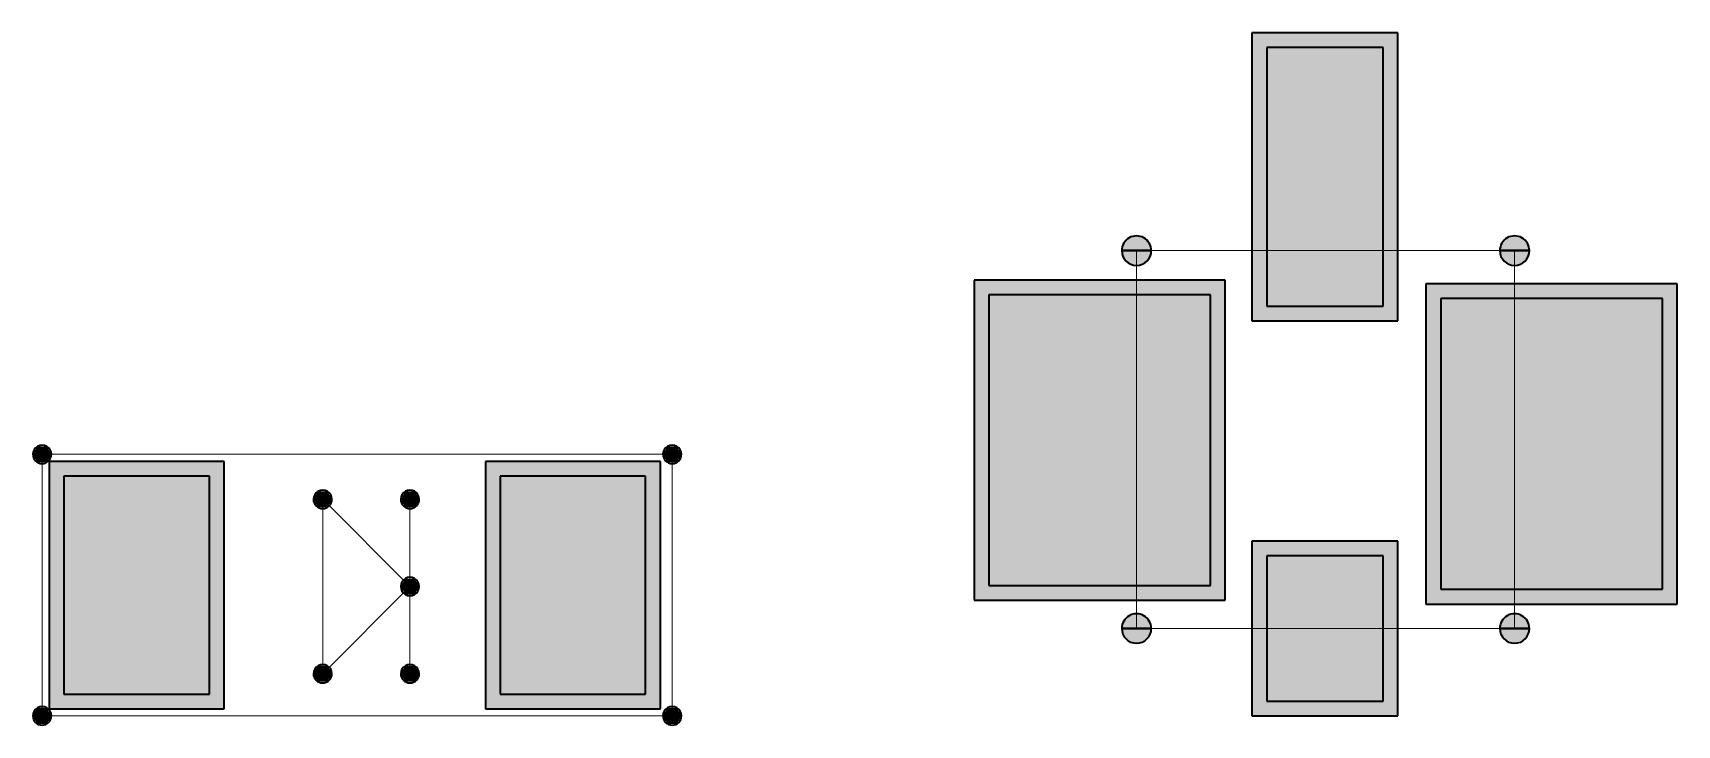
# Model space of a CAD drawing. Extents: x 219 to 547, y 65 to 70.
# Drawn here: x 269.06 to 280.36, y 64.96 to 69.72 of the extents above; entities that cross this region are included whole.
import ezdxf

# ---------------------------------------------------------------- set-up
doc = ezdxf.new("R2010")
doc.units = 0

msp = doc.modelspace()

# ---------------------------------------------------------------- linework, layer by layer
at = {"color": 216, "lineweight": 35, "ltscale": 0.02508}
for p, q in [((278.442657, 69.722809), (277.439453, 69.722809)), ((277.439453, 67.741608), (278.442657, 67.741608)), ((278.442657, 66.225807), (277.439453, 66.225807)), ((277.439453, 65.022614), (278.442657, 65.022614))]:
    msp.add_line(p, q, dxfattribs=at)
at = {"color": 216, "lineweight": 35, "ltscale": 0.04953}
for p, q in [((277.439453, 69.722809), (277.439453, 67.741608)), ((278.442657, 67.741608), (278.442657, 69.722809))]:
    msp.add_line(p, q, dxfattribs=at)
at = {"color": 1, "lineweight": 35, "ltscale": 0.02}
for p, q in [((278.341064, 69.621208), (277.541046, 69.621208)), ((277.541046, 67.843208), (278.341064, 67.843208)), ((278.341064, 66.124207), (277.541046, 66.124207)), ((277.541046, 65.124214), (278.341064, 65.124214))]:
    msp.add_line(p, q, dxfattribs=at)
at = {"color": 1, "lineweight": 35, "ltscale": 0.04445}
for p, q in [((277.541046, 69.621208), (277.541046, 67.843208)), ((278.341064, 67.843208), (278.341064, 69.621208))]:
    msp.add_line(p, q, dxfattribs=at)
at = {"color": 8, "lineweight": 35, "ltscale": 0.02}
for p, q in [((278.341064, 69.621208), (277.541046, 69.621208)), ((277.541046, 67.843208), (278.341064, 67.843208)), ((278.341064, 66.124207), (277.541046, 66.124207)), ((277.541046, 65.124214), (278.341064, 65.124214))]:
    msp.add_line(p, q, dxfattribs=at)
at = {"color": 8, "lineweight": 35, "ltscale": 0.04445}
for p, q in [((277.541046, 69.621208), (277.541046, 67.843208)), ((278.341064, 67.843208), (278.341064, 69.621208))]:
    msp.add_line(p, q, dxfattribs=at)
at = {"color": 2, "lineweight": 35, "ltscale": 0.002541}
for p, q in [((276.64566, 68.224205), (276.544037, 68.224205)), ((276.544037, 68.224205), (276.64566, 68.224205)), ((276.64566, 68.224205), (276.544037, 68.224205)), ((276.544037, 68.224205), (276.64566, 68.224205)), ((279.34726, 68.224205), (279.245636, 68.224205)), ((279.245636, 68.224205), (279.34726, 68.224205)), ((279.34726, 68.224205), (279.245636, 68.224205)), ((279.245636, 68.224205), (279.34726, 68.224205)), ((276.64566, 65.624214), (276.544037, 65.624214)), ((276.544037, 65.624214), (276.64566, 65.624214)), ((276.64566, 65.624214), (276.544037, 65.624214)), ((276.544037, 65.624214), (276.64566, 65.624214)), ((279.34726, 65.624214), (279.245636, 65.624214)), ((279.245636, 65.624214), (279.34726, 65.624214)), ((279.34726, 65.624214), (279.245636, 65.624214)), ((279.245636, 65.624214), (279.34726, 65.624214))]:
    msp.add_line(p, q, dxfattribs=at)
at = {"color": 2, "lineweight": 13, "ltscale": 0.065}
for p, q in [((276.64566, 65.624214), (276.64566, 68.224205)), ((279.245636, 65.624214), (279.245636, 68.224205))]:
    msp.add_line(p, q, dxfattribs=at)
at = {"color": 2, "lineweight": 35, "ltscale": 0.00254}
for p, q in [((276.747253, 68.224205), (276.64566, 68.224205)), ((276.64566, 68.224205), (276.747253, 68.224205)), ((276.747253, 68.224205), (276.64566, 68.224205)), ((276.64566, 68.224205), (276.747253, 68.224205)), ((279.245636, 68.224205), (279.144043, 68.224205)), ((279.144043, 68.224205), (279.245636, 68.224205)), ((279.245636, 68.224205), (279.144043, 68.224205)), ((279.144043, 68.224205), (279.245636, 68.224205)), ((276.747253, 65.624214), (276.64566, 65.624214)), ((276.64566, 65.624214), (276.747253, 65.624214)), ((276.747253, 65.624214), (276.64566, 65.624214)), ((276.64566, 65.624214), (276.747253, 65.624214)), ((279.245636, 65.624214), (279.144043, 65.624214)), ((279.144043, 65.624214), (279.245636, 65.624214)), ((279.245636, 65.624214), (279.144043, 65.624214)), ((279.144043, 65.624214), (279.245636, 65.624214))]:
    msp.add_line(p, q, dxfattribs=at)
at = {"color": 2, "lineweight": 13, "ltscale": 0.064999}
for p, q in [((279.245636, 68.224205), (276.64566, 68.224205)), ((279.245636, 65.624214), (276.64566, 65.624214))]:
    msp.add_line(p, q, dxfattribs=at)
at = {"color": 216, "lineweight": 35, "ltscale": 0.04318}
for p, q in [((277.255249, 68.02121), (275.528046, 68.02121)), ((280.363251, 67.995811), (278.636047, 67.995811)), ((275.528046, 65.818016), (277.255249, 65.818016)), ((278.636047, 65.79261), (280.363251, 65.79261))]:
    msp.add_line(p, q, dxfattribs=at)
at = {"color": 216, "lineweight": 35, "ltscale": 0.05508}
for p, q in [((275.528046, 68.02121), (275.528046, 65.818016)), ((277.255249, 65.818016), (277.255249, 68.02121)), ((278.636047, 67.995811), (278.636047, 65.79261)), ((280.363251, 65.79261), (280.363251, 67.995811))]:
    msp.add_line(p, q, dxfattribs=at)
at = {"color": 1, "lineweight": 35, "ltscale": 0.0381}
for p, q in [((277.153656, 67.919609), (275.629639, 67.919609)), ((280.261658, 67.894211), (278.73764, 67.894211)), ((275.629639, 65.919609), (277.153656, 65.919609)), ((278.73764, 65.894211), (280.261658, 65.894211))]:
    msp.add_line(p, q, dxfattribs=at)
at = {"color": 1, "lineweight": 35, "ltscale": 0.05}
for p, q in [((275.629639, 67.919609), (275.629639, 65.919609)), ((277.153656, 65.919609), (277.153656, 67.919609)), ((278.73764, 67.894211), (278.73764, 65.894211)), ((280.261658, 65.894211), (280.261658, 67.894211))]:
    msp.add_line(p, q, dxfattribs=at)
at = {"color": 8, "lineweight": 35, "ltscale": 0.0381}
for p, q in [((277.153656, 67.919609), (275.629639, 67.919609)), ((280.261658, 67.894211), (278.73764, 67.894211)), ((275.629639, 65.919609), (277.153656, 65.919609)), ((278.73764, 65.894211), (280.261658, 65.894211))]:
    msp.add_line(p, q, dxfattribs=at)
at = {"color": 8, "lineweight": 35, "ltscale": 0.05}
for p, q in [((275.629639, 67.919609), (275.629639, 65.919609)), ((277.153656, 65.919609), (277.153656, 67.919609)), ((278.73764, 67.894211), (278.73764, 65.894211)), ((280.261658, 65.894211), (280.261658, 67.894211))]:
    msp.add_line(p, q, dxfattribs=at)
at = {"color": 2, "lineweight": 35, "ltscale": 0.001588}
for p, q in [((269.119385, 66.822617), (269.055878, 66.822617)), ((269.055878, 66.822617), (269.119385, 66.822617)), ((269.119385, 66.822617), (269.055878, 66.822617)), ((269.055878, 66.822617), (269.119385, 66.822617)), ((269.182892, 66.822617), (269.119385, 66.822617)), ((269.119385, 66.822617), (269.182892, 66.822617)), ((269.182892, 66.822617), (269.119385, 66.822617)), ((269.119385, 66.822617), (269.182892, 66.822617)), ((273.452393, 66.822617), (273.388885, 66.822617)), ((273.388885, 66.822617), (273.452393, 66.822617)), ((273.452393, 66.822617), (273.388885, 66.822617)), ((273.388885, 66.822617), (273.452393, 66.822617)), ((271.048981, 66.513016), (270.985474, 66.513016)), ((270.985474, 66.513016), (271.048981, 66.513016)), ((271.048981, 66.513016), (270.985474, 66.513016)), ((270.985474, 66.513016), (271.048981, 66.513016)), ((271.112488, 66.513016), (271.048981, 66.513016)), ((271.048981, 66.513016), (271.112488, 66.513016)), ((271.112488, 66.513016), (271.048981, 66.513016)), ((271.048981, 66.513016), (271.112488, 66.513016)), ((271.648987, 66.513016), (271.58548, 66.513016)), ((271.58548, 66.513016), (271.648987, 66.513016)), ((271.648987, 65.913017), (271.58548, 65.913017)), ((271.58548, 65.913017), (271.648987, 65.913017)), ((271.648987, 65.913017), (271.58548, 65.913017)), ((271.58548, 65.913017), (271.648987, 65.913017)), ((271.048981, 65.313019), (270.985474, 65.313019)), ((270.985474, 65.313019), (271.048981, 65.313019)), ((271.048981, 65.313019), (270.985474, 65.313019)), ((270.985474, 65.313019), (271.048981, 65.313019)), ((271.112488, 65.313019), (271.048981, 65.313019)), ((271.048981, 65.313019), (271.112488, 65.313019)), ((271.112488, 65.313019), (271.048981, 65.313019)), ((271.048981, 65.313019), (271.112488, 65.313019)), ((271.648987, 65.313019), (271.58548, 65.313019)), ((271.58548, 65.313019), (271.648987, 65.313019)), ((269.119385, 65.022614), (269.055878, 65.022614)), ((269.055878, 65.022614), (269.119385, 65.022614)), ((269.119385, 65.022614), (269.055878, 65.022614)), ((269.055878, 65.022614), (269.119385, 65.022614)), ((269.182892, 65.022614), (269.119385, 65.022614)), ((269.119385, 65.022614), (269.182892, 65.022614)), ((269.182892, 65.022614), (269.119385, 65.022614)), ((269.119385, 65.022614), (269.182892, 65.022614)), ((273.452393, 65.022614), (273.388885, 65.022614)), ((273.388885, 65.022614), (273.452393, 65.022614)), ((273.452393, 65.022614), (273.388885, 65.022614)), ((273.388885, 65.022614), (273.452393, 65.022614))]:
    msp.add_line(p, q, dxfattribs=at)
at = {"color": 2, "lineweight": 13, "ltscale": 0.045}
for p, q in [((269.119385, 66.822617), (269.119385, 65.022614)), ((273.452393, 66.822617), (273.452393, 65.022614))]:
    msp.add_line(p, q, dxfattribs=at)
at = {"color": 2, "lineweight": 13, "ltscale": 0.108325}
for p, q in [((269.119385, 66.822617), (273.452393, 66.822617)), ((269.119385, 65.022614), (273.452393, 65.022614))]:
    msp.add_line(p, q, dxfattribs=at)
at = {"color": 216, "lineweight": 35, "ltscale": 0.03008}
for p, q in [((270.370972, 66.774216), (269.167786, 66.774216)), ((273.370972, 66.774216), (272.167786, 66.774216)), ((277.439453, 66.225807), (277.439453, 65.022614)), ((278.442657, 65.022614), (278.442657, 66.225807)), ((269.167786, 65.071014), (270.370972, 65.071014)), ((272.167786, 65.071014), (273.370972, 65.071014))]:
    msp.add_line(p, q, dxfattribs=at)
at = {"color": 216, "lineweight": 35, "ltscale": 0.04258}
for p, q in [((269.167786, 66.774216), (269.167786, 65.071014)), ((270.370972, 65.071014), (270.370972, 66.774216)), ((272.167786, 66.774216), (272.167786, 65.071014)), ((273.370972, 65.071014), (273.370972, 66.774216))]:
    msp.add_line(p, q, dxfattribs=at)
at = {"color": 2, "lineweight": 35, "ltscale": 0.001587}
for p, q in [((273.515869, 66.822617), (273.452393, 66.822617)), ((273.452393, 66.822617), (273.515869, 66.822617)), ((273.515869, 66.822617), (273.452393, 66.822617)), ((273.452393, 66.822617), (273.515869, 66.822617)), ((271.712463, 66.513016), (271.648987, 66.513016)), ((271.648987, 66.513016), (271.712463, 66.513016)), ((271.712463, 65.913017), (271.648987, 65.913017)), ((271.648987, 65.913017), (271.712463, 65.913017)), ((271.712463, 65.913017), (271.648987, 65.913017)), ((271.648987, 65.913017), (271.712463, 65.913017)), ((271.712463, 65.313019), (271.648987, 65.313019)), ((271.648987, 65.313019), (271.712463, 65.313019)), ((273.515869, 65.022614), (273.452393, 65.022614)), ((273.452393, 65.022614), (273.515869, 65.022614)), ((273.515869, 65.022614), (273.452393, 65.022614)), ((273.452393, 65.022614), (273.515869, 65.022614))]:
    msp.add_line(p, q, dxfattribs=at)
at = {"color": 1, "lineweight": 35, "ltscale": 0.025}
for p, q in [((270.269379, 66.672615), (269.269379, 66.672615)), ((273.269379, 66.672615), (272.269379, 66.672615)), ((277.541046, 66.124207), (277.541046, 65.124214)), ((278.341064, 65.124214), (278.341064, 66.124207)), ((269.269379, 65.172615), (270.269379, 65.172615)), ((272.269379, 65.172615), (273.269379, 65.172615))]:
    msp.add_line(p, q, dxfattribs=at)
at = {"color": 1, "lineweight": 35, "ltscale": 0.0375}
for p, q in [((269.269379, 66.672615), (269.269379, 65.172615)), ((270.269379, 65.172615), (270.269379, 66.672615)), ((272.269379, 66.672615), (272.269379, 65.172615)), ((273.269379, 65.172615), (273.269379, 66.672615))]:
    msp.add_line(p, q, dxfattribs=at)
at = {"color": 8, "lineweight": 35, "ltscale": 0.025}
for p, q in [((270.269379, 66.672615), (269.269379, 66.672615)), ((273.269379, 66.672615), (272.269379, 66.672615)), ((277.541046, 66.124207), (277.541046, 65.124214)), ((278.341064, 65.124214), (278.341064, 66.124207)), ((269.269379, 65.172615), (270.269379, 65.172615)), ((272.269379, 65.172615), (273.269379, 65.172615))]:
    msp.add_line(p, q, dxfattribs=at)
at = {"color": 8, "lineweight": 35, "ltscale": 0.0375}
for p, q in [((269.269379, 66.672615), (269.269379, 65.172615)), ((270.269379, 65.172615), (270.269379, 66.672615)), ((272.269379, 66.672615), (272.269379, 65.172615)), ((273.269379, 65.172615), (273.269379, 66.672615))]:
    msp.add_line(p, q, dxfattribs=at)
at = {"color": 2, "lineweight": 13, "ltscale": 0.021213}
for p, q in [((271.048981, 66.513016), (271.648987, 65.913017)), ((271.648987, 65.913017), (271.048981, 65.313019))]:
    msp.add_line(p, q, dxfattribs=at)
at = {"color": 2, "lineweight": 13, "ltscale": 0.03}
for p, q in [((271.048981, 66.513016), (271.048981, 65.313019)), ((271.648987, 66.513016), (271.648987, 65.313019))]:
    msp.add_line(p, q, dxfattribs=at)
at = {"color": 2, "lineweight": 35}
for centre, radius, start, end in [((276.64566, 68.224205), 0.1016, 0, 180.000009), ((276.64566, 68.224205), 0.1016, 0, 180.000009), ((279.245636, 68.224205), 0.1016, 0, 180.000009), ((279.245636, 68.224205), 0.1016, 0, 180.000009), ((276.64566, 68.224205), 0.1016, 180.000009, 360), ((276.64566, 68.224205), 0.1016, 180.000009, 360), ((279.245636, 68.224205), 0.1016, 180.000009, 360), ((279.245636, 68.224205), 0.1016, 180.000009, 360), ((269.119385, 66.822617), 0.0635, 0, 180.000009), ((269.119385, 66.822617), 0.0635, 0, 180.000009), ((273.452393, 66.822617), 0.0635, 0, 180.000009), ((273.452393, 66.822617), 0.0635, 0, 180.000009), ((269.119385, 66.822617), 0.0635, 180.000009, 360), ((269.119385, 66.822617), 0.0635, 180.000009, 360), ((273.452393, 66.822617), 0.0635, 180.000009, 360), ((273.452393, 66.822617), 0.0635, 180.000009, 360), ((271.048981, 66.513016), 0.0635, 0, 180.000009), ((271.048981, 66.513016), 0.0635, 0, 180.000009), ((271.048981, 66.513016), 0.0635, 180.000009, 360), ((271.048981, 66.513016), 0.0635, 180.000009, 360), ((271.648987, 66.513016), 0.0635, 0, 180.000009), ((271.648987, 66.513016), 0.0635, 180.000009, 360), ((271.648987, 65.913017), 0.0635, 0, 180.000009), ((271.648987, 65.913017), 0.0635, 0, 180.000009), ((271.648987, 65.913017), 0.0635, 180.000009, 0.00001), ((271.648987, 65.913017), 0.0635, 180.000009, 0.00001), ((276.64566, 65.624214), 0.1016, 0, 180.000009), ((276.64566, 65.624214), 0.1016, 0, 180.000009), ((279.245636, 65.624214), 0.1016, 0, 180.000009), ((279.245636, 65.624214), 0.1016, 0, 180.000009), ((276.64566, 65.624214), 0.1016, 180.000009, 360), ((276.64566, 65.624214), 0.1016, 180.000009, 360), ((279.245636, 65.624214), 0.1016, 180.000009, 360), ((279.245636, 65.624214), 0.1016, 180.000009, 360), ((271.048981, 65.313019), 0.0635, 0, 180.000009), ((271.048981, 65.313019), 0.0635, 0, 180.000009), ((271.648987, 65.313019), 0.0635, 0, 180.000009), ((271.048981, 65.313019), 0.0635, 180.000009, 360), ((271.048981, 65.313019), 0.0635, 180.000009, 360), ((271.648987, 65.313019), 0.0635, 180.000009, 360), ((269.119385, 65.022614), 0.0635, 0, 180.000009), ((269.119385, 65.022614), 0.0635, 0, 180.000009), ((269.119385, 65.022614), 0.0635, 180.000009, 360), ((269.119385, 65.022614), 0.0635, 180.000009, 360), ((273.452393, 65.022614), 0.0635, 0, 180.000009), ((273.452393, 65.022614), 0.0635, 0, 180.000009), ((273.452393, 65.022614), 0.0635, 180.000009, 360), ((273.452393, 65.022614), 0.0635, 180.000009, 360)]:
    msp.add_arc(centre, radius, start, end, dxfattribs=at)
at = {"color": 216, "lineweight": 5}
for points in [[(278.442657, 69.722809), (277.439453, 69.722809), (278.442657, 67.741608), (277.439453, 67.741608)], [(277.255249, 65.818016), (277.255249, 68.02121), (275.528046, 65.818016), (275.528046, 68.02121)], [(280.363251, 65.79261), (280.363251, 67.995811), (278.636047, 65.79261), (278.636047, 67.995811)], [(269.167786, 65.071014), (270.370972, 65.071014), (269.167786, 66.774216), (270.370972, 66.774216)], [(272.167786, 65.071014), (273.370972, 65.071014), (272.167786, 66.774216), (273.370972, 66.774216)], [(278.442657, 66.225807), (277.439453, 66.225807), (278.442657, 65.022614), (277.439453, 65.022614)]]:
    msp.add_solid(points, dxfattribs=at)
at = {"color": 1, "lineweight": 5}
for points in [[(278.341064, 69.621208), (277.541046, 69.621208), (278.341064, 67.843208), (277.541046, 67.843208)], [(277.153656, 65.919609), (277.153656, 67.919609), (275.629639, 65.919609), (275.629639, 67.919609)], [(280.261658, 65.894211), (280.261658, 67.894211), (278.73764, 65.894211), (278.73764, 67.894211)], [(269.269379, 65.172615), (270.269379, 65.172615), (269.269379, 66.672615), (270.269379, 66.672615)], [(272.269379, 65.172615), (273.269379, 65.172615), (272.269379, 66.672615), (273.269379, 66.672615)], [(278.341064, 66.124207), (277.541046, 66.124207), (278.341064, 65.124214), (277.541046, 65.124214)]]:
    msp.add_solid(points, dxfattribs=at)
at = {"color": 8, "lineweight": 5}
for points in [[(278.341064, 69.621208), (277.541046, 69.621208), (278.341064, 67.843208), (277.541046, 67.843208)], [(277.153656, 65.919609), (277.153656, 67.919609), (275.629639, 65.919609), (275.629639, 67.919609)], [(280.261658, 65.894211), (280.261658, 67.894211), (278.73764, 65.894211), (278.73764, 67.894211)], [(269.269379, 65.172615), (270.269379, 65.172615), (269.269379, 66.672615), (270.269379, 66.672615)], [(272.269379, 65.172615), (273.269379, 65.172615), (272.269379, 66.672615), (273.269379, 66.672615)], [(278.341064, 66.124207), (277.541046, 66.124207), (278.341064, 65.124214), (277.541046, 65.124214)]]:
    msp.add_solid(points, dxfattribs=at)
at = {"color": 2, "lineweight": 5}
for points in [[(276.747253, 68.224205), (276.717499, 68.296051), (276.573822, 68.296051), (276.64566, 68.325806)], [(276.747253, 68.224205), (276.717499, 68.296051), (276.573822, 68.296051), (276.64566, 68.325806)], [(279.34726, 68.224205), (279.317474, 68.296051), (279.173798, 68.296051), (279.245636, 68.325806)], [(279.34726, 68.224205), (279.317474, 68.296051), (279.173798, 68.296051), (279.245636, 68.325806)], [(276.747253, 68.224205), (276.573822, 68.296051), (276.64566, 68.224205), (276.544037, 68.224205)], [(276.747253, 68.224205), (276.573822, 68.296051), (276.64566, 68.224205), (276.544037, 68.224205)], [(276.544037, 68.224205), (276.573822, 68.152367), (276.717499, 68.152367), (276.64566, 68.122604)], [(276.544037, 68.224205), (276.717499, 68.152367), (276.64566, 68.224205), (276.747253, 68.224205)], [(276.544037, 68.224205), (276.573822, 68.152367), (276.717499, 68.152367), (276.64566, 68.122604)], [(276.544037, 68.224205), (276.717499, 68.152367), (276.64566, 68.224205), (276.747253, 68.224205)], [(279.34726, 68.224205), (279.173798, 68.296051), (279.245636, 68.224205), (279.144043, 68.224205)], [(279.34726, 68.224205), (279.173798, 68.296051), (279.245636, 68.224205), (279.144043, 68.224205)], [(279.144043, 68.224205), (279.173798, 68.152367), (279.317474, 68.152367), (279.245636, 68.122604)], [(279.144043, 68.224205), (279.317474, 68.152367), (279.245636, 68.224205), (279.34726, 68.224205)], [(279.144043, 68.224205), (279.173798, 68.152367), (279.317474, 68.152367), (279.245636, 68.122604)], [(279.144043, 68.224205), (279.317474, 68.152367), (279.245636, 68.224205), (279.34726, 68.224205)], [(269.182892, 66.822617), (269.151123, 66.877609), (269.055878, 66.822617), (269.087616, 66.877609)], [(269.182892, 66.822617), (269.151123, 66.877609), (269.055878, 66.822617), (269.087616, 66.877609)], [(273.515869, 66.822617), (273.484131, 66.877609), (273.388885, 66.822617), (273.420624, 66.877609)], [(273.515869, 66.822617), (273.484131, 66.877609), (273.388885, 66.822617), (273.420624, 66.877609)], [(269.055878, 66.822617), (269.087616, 66.767624), (269.182892, 66.822617), (269.151123, 66.767624)], [(269.055878, 66.822617), (269.182892, 66.822617), (269.119385, 66.822617)], [(269.182892, 66.822617), (269.055878, 66.822617), (269.119385, 66.822617)], [(269.055878, 66.822617), (269.087616, 66.767624), (269.182892, 66.822617), (269.151123, 66.767624)], [(269.055878, 66.822617), (269.182892, 66.822617), (269.119385, 66.822617)], [(269.182892, 66.822617), (269.055878, 66.822617), (269.119385, 66.822617)], [(273.388885, 66.822617), (273.420624, 66.767624), (273.515869, 66.822617), (273.484131, 66.767624)], [(273.388885, 66.822617), (273.515869, 66.822617), (273.452393, 66.822617)], [(273.515869, 66.822617), (273.388885, 66.822617), (273.452393, 66.822617)], [(273.388885, 66.822617), (273.420624, 66.767624), (273.515869, 66.822617), (273.484131, 66.767624)], [(273.388885, 66.822617), (273.515869, 66.822617), (273.452393, 66.822617)], [(273.515869, 66.822617), (273.388885, 66.822617), (273.452393, 66.822617)], [(271.112488, 66.513016), (271.080719, 66.568008), (270.985474, 66.513016), (271.017242, 66.568008)], [(271.112488, 66.513016), (271.080719, 66.568008), (270.985474, 66.513016), (271.017242, 66.568008)], [(270.985474, 66.513016), (271.017242, 66.458023), (271.112488, 66.513016), (271.080719, 66.458023)], [(270.985474, 66.513016), (271.112488, 66.513016), (271.048981, 66.513016)], [(271.112488, 66.513016), (270.985474, 66.513016), (271.048981, 66.513016)], [(270.985474, 66.513016), (271.017242, 66.458023), (271.112488, 66.513016), (271.080719, 66.458023)], [(270.985474, 66.513016), (271.112488, 66.513016), (271.048981, 66.513016)], [(271.112488, 66.513016), (270.985474, 66.513016), (271.048981, 66.513016)], [(271.712463, 66.513016), (271.680725, 66.568008), (271.58548, 66.513016), (271.617218, 66.568008)], [(271.58548, 66.513016), (271.617218, 66.458023), (271.712463, 66.513016), (271.680725, 66.458023)], [(271.58548, 66.513016), (271.712463, 66.513016), (271.648987, 66.513016)], [(271.712463, 66.513016), (271.58548, 66.513016), (271.648987, 66.513016)], [(271.712463, 65.913017), (271.680725, 65.96801), (271.58548, 65.913017), (271.617218, 65.96801)], [(271.712463, 65.913017), (271.680725, 65.96801), (271.58548, 65.913017), (271.617218, 65.96801)], [(271.58548, 65.913017), (271.617218, 65.858025), (271.712463, 65.913017), (271.680725, 65.858025)], [(271.58548, 65.913017), (271.712463, 65.913017), (271.648987, 65.913017)], [(271.712463, 65.913017), (271.58548, 65.913017), (271.648987, 65.913017)], [(271.58548, 65.913017), (271.617218, 65.858025), (271.712463, 65.913017), (271.680725, 65.858025)], [(271.58548, 65.913017), (271.712463, 65.913017), (271.648987, 65.913017)], [(271.712463, 65.913017), (271.58548, 65.913017), (271.648987, 65.913017)], [(276.747253, 65.624214), (276.573822, 65.696053), (276.64566, 65.624214), (276.544037, 65.624214)], [(276.747253, 65.624214), (276.573822, 65.696053), (276.64566, 65.624214), (276.544037, 65.624214)], [(276.747253, 65.624214), (276.717499, 65.696053), (276.573822, 65.696053), (276.64566, 65.725807)], [(276.747253, 65.624214), (276.717499, 65.696053), (276.573822, 65.696053), (276.64566, 65.725807)], [(279.34726, 65.624214), (279.173798, 65.696053), (279.245636, 65.624214), (279.144043, 65.624214)], [(279.34726, 65.624214), (279.173798, 65.696053), (279.245636, 65.624214), (279.144043, 65.624214)], [(279.34726, 65.624214), (279.317474, 65.696053), (279.173798, 65.696053), (279.245636, 65.725807)], [(279.34726, 65.624214), (279.317474, 65.696053), (279.173798, 65.696053), (279.245636, 65.725807)], [(276.544037, 65.624214), (276.573822, 65.552368), (276.717499, 65.552368), (276.64566, 65.522614)], [(276.544037, 65.624214), (276.717499, 65.552368), (276.64566, 65.624214), (276.747253, 65.624214)], [(276.544037, 65.624214), (276.573822, 65.552368), (276.717499, 65.552368), (276.64566, 65.522614)], [(276.544037, 65.624214), (276.717499, 65.552368), (276.64566, 65.624214), (276.747253, 65.624214)], [(279.144043, 65.624214), (279.173798, 65.552368), (279.317474, 65.552368), (279.245636, 65.522614)], [(279.144043, 65.624214), (279.317474, 65.552368), (279.245636, 65.624214), (279.34726, 65.624214)], [(279.144043, 65.624214), (279.173798, 65.552368), (279.317474, 65.552368), (279.245636, 65.522614)], [(279.144043, 65.624214), (279.317474, 65.552368), (279.245636, 65.624214), (279.34726, 65.624214)], [(271.112488, 65.313019), (271.080719, 65.368011), (270.985474, 65.313019), (271.017242, 65.368011)], [(271.112488, 65.313019), (271.080719, 65.368011), (270.985474, 65.313019), (271.017242, 65.368011)], [(271.712463, 65.313019), (271.680725, 65.368011), (271.58548, 65.313019), (271.617218, 65.368011)], [(270.985474, 65.313019), (271.017242, 65.258026), (271.112488, 65.313019), (271.080719, 65.258026)], [(270.985474, 65.313019), (271.112488, 65.313019), (271.048981, 65.313019)], [(271.112488, 65.313019), (270.985474, 65.313019), (271.048981, 65.313019)], [(270.985474, 65.313019), (271.017242, 65.258026), (271.112488, 65.313019), (271.080719, 65.258026)], [(270.985474, 65.313019), (271.112488, 65.313019), (271.048981, 65.313019)], [(271.112488, 65.313019), (270.985474, 65.313019), (271.048981, 65.313019)], [(271.58548, 65.313019), (271.617218, 65.258026), (271.712463, 65.313019), (271.680725, 65.258026)], [(271.58548, 65.313019), (271.712463, 65.313019), (271.648987, 65.313019)], [(271.712463, 65.313019), (271.58548, 65.313019), (271.648987, 65.313019)], [(269.182892, 65.022614), (269.151123, 65.077606), (269.055878, 65.022614), (269.087616, 65.077606)], [(269.182892, 65.022614), (269.151123, 65.077606), (269.055878, 65.022614), (269.087616, 65.077606)], [(269.055878, 65.022614), (269.087616, 64.967621), (269.182892, 65.022614), (269.151123, 64.967621)], [(269.055878, 65.022614), (269.182892, 65.022614), (269.119385, 65.022614)], [(269.182892, 65.022614), (269.055878, 65.022614), (269.119385, 65.022614)], [(269.055878, 65.022614), (269.087616, 64.967621), (269.182892, 65.022614), (269.151123, 64.967621)], [(269.055878, 65.022614), (269.182892, 65.022614), (269.119385, 65.022614)], [(269.182892, 65.022614), (269.055878, 65.022614), (269.119385, 65.022614)], [(273.515869, 65.022614), (273.484131, 65.077606), (273.388885, 65.022614), (273.420624, 65.077606)], [(273.515869, 65.022614), (273.484131, 65.077606), (273.388885, 65.022614), (273.420624, 65.077606)], [(273.388885, 65.022614), (273.420624, 64.967621), (273.515869, 65.022614), (273.484131, 64.967621)], [(273.388885, 65.022614), (273.515869, 65.022614), (273.452393, 65.022614)], [(273.515869, 65.022614), (273.388885, 65.022614), (273.452393, 65.022614)], [(273.388885, 65.022614), (273.420624, 64.967621), (273.515869, 65.022614), (273.484131, 64.967621)], [(273.388885, 65.022614), (273.515869, 65.022614), (273.452393, 65.022614)], [(273.515869, 65.022614), (273.388885, 65.022614), (273.452393, 65.022614)]]:
    msp.add_solid(points, dxfattribs=at)

doc.saveas('drawing.dxf')
